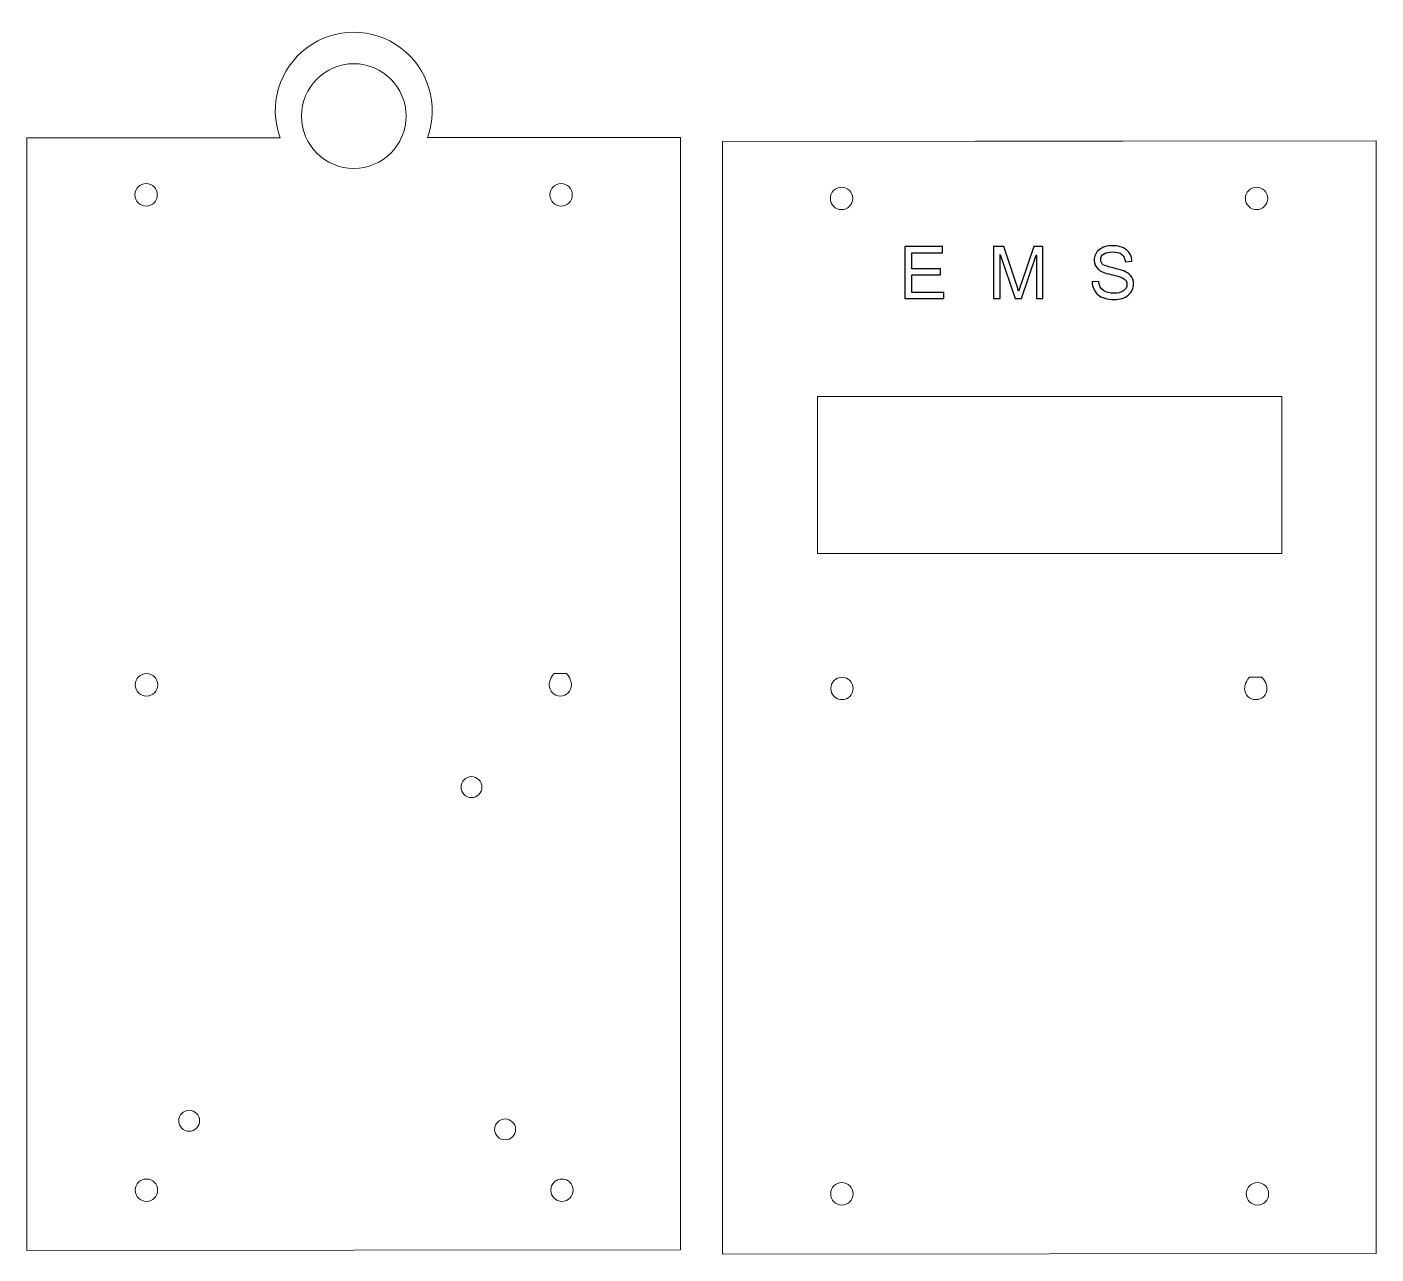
# Model space of a CAD drawing. Header units: inches. Extents: x -1.97 to 6.16, y -3.69 to 3.7.
import ezdxf

# ---------------------------------------------------------------- set-up
doc = ezdxf.new("R2010")
doc.units = ezdxf.units.IN
doc.header["$MEASUREMENT"] = 0
doc.layers.add('layer 1', color=7, linetype='Continuous')

msp = doc.modelspace()

# ---------------------------------------------------------------- linework, layer by layer
at = {"layer": 'layer 1', "lineweight": 9}
for points, knots in [([(0.4438, 3.0313), (0.5154, 3.2276), (0.4496, 3.4476), (0.282, 3.5723), (0.282, 3.5723), (0.1144, 3.697), (-0.1152, 3.6968), (-0.2826, 3.5718), (-0.2826, 3.5718), (-0.45, 3.4468), (-0.5155, 3.2267), (-0.4436, 3.0306)], [0, 0, 0, 0, 0.25, 0.25, 0.25, 0.25, 0.5, 0.5, 0.5, 0.5, 1, 1, 1, 1]), ([(0.315, 3.1609), (0.315, 3.3348), (0.1739, 3.4759), (0, 3.4759), (0, 3.4759), (-0.1739, 3.4759), (-0.315, 3.3348), (-0.315, 3.1609), (-0.315, 3.1609), (-0.315, 2.987), (-0.1739, 2.8459), (0, 2.8459), (0, 2.8459), (0.1739, 2.8459), (0.315, 2.9869), (0.315, 3.1609)], [0, 0, 0, 0, 0.2, 0.2, 0.2, 0.2, 0.4, 0.4, 0.4, 0.4, 0.6, 0.6, 0.6, 0.6, 1, 1, 1, 1]), ([(-0.4436, 3.0306), (-0.4436, 3.0306), (-1.9677, 3.0294), (-1.9677, 3.0294), (-1.9677, 3.0294), (-1.9677, 3.0294), (-1.9677, -3.6664), (-1.9677, -3.6664), (-1.9677, -3.6664), (-1.9677, -3.6664), (1.9677, -3.6632), (1.9677, -3.6632), (1.9677, -3.6632), (1.9677, -3.6632), (1.9677, 3.0325), (1.9677, 3.0325), (1.9677, 3.0325), (1.9677, 3.0325), (0.4438, 3.0313), (0.4438, 3.0313)], [0, 0, 0, 0, 0.166667, 0.166667, 0.166667, 0.166667, 0.333333, 0.333333, 0.333333, 0.333333, 0.5, 0.5, 0.5, 0.5, 0.666667, 0.666667, 0.666667, 0.666667, 1, 1, 1, 1]), ([(3.744, 3.009), (3.744, 3.009), (4.6314, 3.0097), (4.6314, 3.0097), (4.6314, 3.0097), (4.6314, 3.0097), (6.1553, 3.0109), (6.1553, 3.0109), (6.1553, 3.0109), (6.1553, 3.0109), (6.1553, -3.6848), (6.1553, -3.6848), (6.1553, -3.6848), (6.1553, -3.6848), (2.2199, -3.6879), (2.2199, -3.6879), (2.2199, -3.6879), (2.2199, -3.6879), (2.2199, 3.0078), (2.2199, 3.0078), (2.2199, 3.0078), (2.2199, 3.0078), (3.744, 3.009), (3.744, 3.009)], [0, 0, 0, 0, 0.142857, 0.142857, 0.142857, 0.142857, 0.285714, 0.285714, 0.285714, 0.285714, 0.428571, 0.428571, 0.428571, 0.428571, 0.571429, 0.571429, 0.571429, 0.571429, 0.714286, 0.714286, 0.714286, 0.714286, 1, 1, 1, 1]), ([(-1.2504, 2.7544), (-1.2877, 2.7544), (-1.3179, 2.7242), (-1.3179, 2.687), (-1.3179, 2.687), (-1.3179, 2.6498), (-1.2877, 2.6195), (-1.2504, 2.6195), (-1.2504, 2.6195), (-1.2132, 2.6195), (-1.183, 2.6498), (-1.183, 2.687), (-1.183, 2.687), (-1.183, 2.7242), (-1.2132, 2.7544), (-1.2504, 2.7544)], [0, 0, 0, 0, 0.2, 0.2, 0.2, 0.2, 0.4, 0.4, 0.4, 0.4, 0.6, 0.6, 0.6, 0.6, 1, 1, 1, 1]), ([(1.2486, 2.7544), (1.2113, 2.7544), (1.1811, 2.7242), (1.1811, 2.687), (1.1811, 2.687), (1.1811, 2.6498), (1.2113, 2.6195), (1.2486, 2.6195), (1.2486, 2.6195), (1.2858, 2.6195), (1.316, 2.6498), (1.316, 2.687), (1.316, 2.687), (1.316, 2.7242), (1.2858, 2.7544), (1.2486, 2.7544)], [0, 0, 0, 0, 0.2, 0.2, 0.2, 0.2, 0.4, 0.4, 0.4, 0.4, 0.6, 0.6, 0.6, 0.6, 1, 1, 1, 1]), ([(2.9372, 2.7329), (2.8999, 2.7329), (2.8697, 2.7027), (2.8697, 2.6654), (2.8697, 2.6654), (2.8697, 2.6282), (2.8999, 2.598), (2.9372, 2.598), (2.9372, 2.598), (2.9744, 2.598), (3.0046, 2.6282), (3.0046, 2.6654), (3.0046, 2.6654), (3.0046, 2.7027), (2.9744, 2.7329), (2.9372, 2.7329)], [0, 0, 0, 0, 0.2, 0.2, 0.2, 0.2, 0.4, 0.4, 0.4, 0.4, 0.6, 0.6, 0.6, 0.6, 1, 1, 1, 1]), ([(5.4362, 2.7329), (5.3989, 2.7329), (5.3687, 2.7027), (5.3687, 2.6654), (5.3687, 2.6654), (5.3687, 2.6282), (5.3989, 2.598), (5.4362, 2.598), (5.4362, 2.598), (5.4734, 2.598), (5.5036, 2.6282), (5.5036, 2.6654), (5.5036, 2.6654), (5.5036, 2.7027), (5.4734, 2.7329), (5.4362, 2.7329)], [0, 0, 0, 0, 0.2, 0.2, 0.2, 0.2, 0.4, 0.4, 0.4, 0.4, 0.6, 0.6, 0.6, 0.6, 1, 1, 1, 1]), ([(2.792, 1.4731), (2.792, 1.4731), (5.5873, 1.4731), (5.5873, 1.4731), (5.5873, 1.4731), (5.5873, 1.4731), (5.5873, 0.5282), (5.5873, 0.5282), (5.5873, 0.5282), (5.5873, 0.5282), (2.792, 0.5282), (2.792, 0.5282), (2.792, 0.5282), (2.792, 0.5282), (2.792, 1.4731), (2.792, 1.4731)], [0, 0, 0, 0, 0.2, 0.2, 0.2, 0.2, 0.4, 0.4, 0.4, 0.4, 0.6, 0.6, 0.6, 0.6, 1, 1, 1, 1]), ([(-1.2479, -0.1948), (-1.2852, -0.1948), (-1.3154, -0.225), (-1.3154, -0.2622), (-1.3154, -0.2622), (-1.3154, -0.2995), (-1.2852, -0.3297), (-1.2479, -0.3297), (-1.2479, -0.3297), (-1.2107, -0.3297), (-1.1805, -0.2995), (-1.1805, -0.2622), (-1.1805, -0.2622), (-1.1805, -0.225), (-1.2107, -0.1948), (-1.2479, -0.1948)], [0, 0, 0, 0, 0.2, 0.2, 0.2, 0.2, 0.4, 0.4, 0.4, 0.4, 0.6, 0.6, 0.6, 0.6, 1, 1, 1, 1]), ([(1.2438, -0.3297), (1.2065, -0.3297), (1.1763, -0.2995), (1.1763, -0.2622), (1.1763, -0.2622), (1.1763, -0.2622), (1.1763, -0.225), (1.2065, -0.1948), (1.2065, -0.1948), (1.2065, -0.1948), (1.281, -0.1948), (1.281, -0.1948), (1.281, -0.1948), (1.3112, -0.225), (1.3112, -0.2622), (1.3112, -0.2622), (1.3112, -0.2622), (1.3112, -0.2995), (1.281, -0.3297), (1.2438, -0.3297)], [0, 0, 0, 0, 0.166667, 0.166667, 0.166667, 0.166667, 0.333333, 0.333333, 0.333333, 0.333333, 0.5, 0.5, 0.5, 0.5, 0.666667, 0.666667, 0.666667, 0.666667, 1, 1, 1, 1]), ([(2.9397, -0.2164), (2.9024, -0.2164), (2.8722, -0.2466), (2.8722, -0.2838), (2.8722, -0.2838), (2.8722, -0.3211), (2.9024, -0.3513), (2.9397, -0.3513), (2.9397, -0.3513), (2.9769, -0.3513), (3.0071, -0.3211), (3.0071, -0.2838), (3.0071, -0.2838), (3.0071, -0.2466), (2.9769, -0.2164), (2.9397, -0.2164)], [0, 0, 0, 0, 0.2, 0.2, 0.2, 0.2, 0.4, 0.4, 0.4, 0.4, 0.6, 0.6, 0.6, 0.6, 1, 1, 1, 1]), ([(5.4314, -0.3513), (5.3941, -0.3513), (5.3639, -0.3211), (5.3639, -0.2838), (5.3639, -0.2838), (5.3639, -0.2838), (5.3639, -0.2466), (5.3941, -0.2164), (5.3941, -0.2164), (5.3941, -0.2164), (5.4686, -0.2164), (5.4686, -0.2164), (5.4686, -0.2164), (5.4988, -0.2466), (5.4988, -0.2838), (5.4988, -0.2838), (5.4988, -0.2838), (5.4988, -0.3211), (5.4686, -0.3513), (5.4314, -0.3513)], [0, 0, 0, 0, 0.166667, 0.166667, 0.166667, 0.166667, 0.333333, 0.333333, 0.333333, 0.333333, 0.5, 0.5, 0.5, 0.5, 0.666667, 0.666667, 0.666667, 0.666667, 1, 1, 1, 1]), ([(-1.2485, -3.2367), (-1.2858, -3.2367), (-1.3159, -3.2669), (-1.3159, -3.3042), (-1.3159, -3.3042), (-1.3159, -3.3414), (-1.2858, -3.3716), (-1.2485, -3.3716), (-1.2485, -3.3716), (-1.2113, -3.3716), (-1.1811, -3.3414), (-1.1811, -3.3042), (-1.1811, -3.3042), (-1.1811, -3.2669), (-1.2113, -3.2367), (-1.2485, -3.2367)], [0, 0, 0, 0, 0.2, 0.2, 0.2, 0.2, 0.4, 0.4, 0.4, 0.4, 0.6, 0.6, 0.6, 0.6, 1, 1, 1, 1]), ([(1.2538, -3.2367), (1.2165, -3.2367), (1.1863, -3.2669), (1.1863, -3.3042), (1.1863, -3.3042), (1.1863, -3.3414), (1.2165, -3.3716), (1.2538, -3.3716), (1.2538, -3.3716), (1.291, -3.3716), (1.3212, -3.3414), (1.3212, -3.3042), (1.3212, -3.3042), (1.3212, -3.2669), (1.291, -3.2367), (1.2538, -3.2367)], [0, 0, 0, 0, 0.2, 0.2, 0.2, 0.2, 0.4, 0.4, 0.4, 0.4, 0.6, 0.6, 0.6, 0.6, 1, 1, 1, 1]), ([(2.9391, -3.2583), (2.9018, -3.2583), (2.8716, -3.2885), (2.8716, -3.3257), (2.8716, -3.3257), (2.8716, -3.363), (2.9018, -3.3932), (2.9391, -3.3932), (2.9391, -3.3932), (2.9763, -3.3932), (3.0065, -3.363), (3.0065, -3.3257), (3.0065, -3.3257), (3.0065, -3.2885), (2.9763, -3.2583), (2.9391, -3.2583)], [0, 0, 0, 0, 0.2, 0.2, 0.2, 0.2, 0.4, 0.4, 0.4, 0.4, 0.6, 0.6, 0.6, 0.6, 1, 1, 1, 1]), ([(5.4414, -3.2583), (5.4041, -3.2583), (5.3739, -3.2885), (5.3739, -3.3257), (5.3739, -3.3257), (5.3739, -3.363), (5.4041, -3.3932), (5.4414, -3.3932), (5.4414, -3.3932), (5.4786, -3.3932), (5.5088, -3.363), (5.5088, -3.3257), (5.5088, -3.3257), (5.5088, -3.2885), (5.4786, -3.2583), (5.4414, -3.2583)], [0, 0, 0, 0, 0.2, 0.2, 0.2, 0.2, 0.4, 0.4, 0.4, 0.4, 0.6, 0.6, 0.6, 0.6, 1, 1, 1, 1])]:
    msp.add_open_spline(points, degree=3, knots=knots, dxfattribs=at)
at = {"layer": 'layer 1'}
for points, knots in [([(3.5525, 2.0621), (3.5525, 2.0621), (3.3186, 2.0621), (3.3186, 2.0621), (3.3186, 2.0621), (3.3186, 2.0621), (3.3186, 2.3753), (3.3186, 2.3753), (3.3186, 2.3753), (3.3186, 2.3753), (3.5452, 2.3753), (3.5452, 2.3753), (3.5452, 2.3753), (3.5452, 2.3753), (3.5452, 2.3381), (3.5452, 2.3381), (3.5452, 2.3381), (3.5452, 2.3381), (3.36, 2.3381), (3.36, 2.3381), (3.36, 2.3381), (3.36, 2.3381), (3.36, 2.2424), (3.36, 2.2424), (3.36, 2.2424), (3.36, 2.2424), (3.5333, 2.2424), (3.5333, 2.2424), (3.5333, 2.2424), (3.5333, 2.2424), (3.5333, 2.2053), (3.5333, 2.2053), (3.5333, 2.2053), (3.5333, 2.2053), (3.36, 2.2053), (3.36, 2.2053), (3.36, 2.2053), (3.36, 2.2053), (3.36, 2.0993), (3.36, 2.0993), (3.36, 2.0993), (3.36, 2.0993), (3.5525, 2.0993), (3.5525, 2.0993), (3.5525, 2.0993), (3.5525, 2.0993), (3.5525, 2.0621), (3.5525, 2.0621)], [0, 0, 0, 0, 0.076923, 0.076923, 0.076923, 0.076923, 0.153846, 0.153846, 0.153846, 0.153846, 0.230769, 0.230769, 0.230769, 0.230769, 0.307692, 0.307692, 0.307692, 0.307692, 0.384615, 0.384615, 0.384615, 0.384615, 0.461538, 0.461538, 0.461538, 0.461538, 0.538462, 0.538462, 0.538462, 0.538462, 0.615385, 0.615385, 0.615385, 0.615385, 0.692308, 0.692308, 0.692308, 0.692308, 0.769231, 0.769231, 0.769231, 0.769231, 0.846154, 0.846154, 0.846154, 0.846154, 1, 1, 1, 1]), ([(4.1499, 2.0621), (4.1499, 2.0621), (4.1106, 2.0621), (4.1106, 2.0621), (4.1106, 2.0621), (4.1106, 2.0621), (4.1106, 2.3243), (4.1106, 2.3243), (4.1106, 2.3243), (4.1106, 2.3243), (4.1098, 2.3243), (4.1098, 2.3243), (4.1098, 2.3243), (4.1098, 2.3243), (4.0196, 2.0621), (4.0196, 2.0621), (4.0196, 2.0621), (4.0196, 2.0621), (3.9825, 2.0621), (3.9825, 2.0621), (3.9825, 2.0621), (3.9825, 2.0621), (3.8928, 2.3285), (3.8928, 2.3285), (3.8928, 2.3285), (3.8928, 2.3285), (3.8915, 2.3285), (3.8915, 2.3285), (3.8915, 2.3285), (3.8915, 2.3285), (3.8915, 2.0621), (3.8915, 2.0621), (3.8915, 2.0621), (3.8915, 2.0621), (3.8522, 2.0621), (3.8522, 2.0621), (3.8522, 2.0621), (3.8522, 2.0621), (3.8522, 2.3753), (3.8522, 2.3753), (3.8522, 2.3753), (3.8522, 2.3753), (3.9141, 2.3753), (3.9141, 2.3753), (3.9141, 2.3753), (3.9141, 2.3753), (3.9882, 2.1536), (3.9882, 2.1536), (3.9882, 2.1536), (3.9965, 2.1289), (4.0013, 2.1135), (4.0026, 2.1072), (4.0026, 2.1072), (4.0026, 2.1072), (4.0034, 2.1072), (4.0034, 2.1072), (4.0034, 2.1072), (4.0072, 2.1193), (4.0128, 2.1361), (4.0201, 2.1574), (4.0201, 2.1574), (4.0201, 2.1574), (4.0948, 2.3753), (4.0948, 2.3753), (4.0948, 2.3753), (4.0948, 2.3753), (4.1499, 2.3753), (4.1499, 2.3753), (4.1499, 2.3753), (4.1499, 2.3753), (4.1499, 2.0621), (4.1499, 2.0621)], [0, 0, 0, 0, 0.052632, 0.052632, 0.052632, 0.052632, 0.105263, 0.105263, 0.105263, 0.105263, 0.157895, 0.157895, 0.157895, 0.157895, 0.210526, 0.210526, 0.210526, 0.210526, 0.263158, 0.263158, 0.263158, 0.263158, 0.315789, 0.315789, 0.315789, 0.315789, 0.368421, 0.368421, 0.368421, 0.368421, 0.421053, 0.421053, 0.421053, 0.421053, 0.473684, 0.473684, 0.473684, 0.473684, 0.526316, 0.526316, 0.526316, 0.526316, 0.578947, 0.578947, 0.578947, 0.578947, 0.631579, 0.631579, 0.631579, 0.631579, 0.684211, 0.684211, 0.684211, 0.684211, 0.736842, 0.736842, 0.736842, 0.736842, 0.789474, 0.789474, 0.789474, 0.789474, 0.842105, 0.842105, 0.842105, 0.842105, 0.894737, 0.894737, 0.894737, 0.894737, 1, 1, 1, 1]), ([(4.6459, 2.2834), (4.6442, 2.3034), (4.637, 2.3183), (4.6243, 2.3284), (4.6243, 2.3284), (4.6116, 2.3385), (4.5935, 2.3434), (4.5699, 2.3434), (4.5699, 2.3434), (4.5485, 2.3434), (4.5312, 2.3395), (4.5177, 2.3315), (4.5177, 2.3315), (4.5043, 2.3235), (4.4977, 2.3119), (4.4977, 2.2967), (4.4977, 2.2967), (4.4977, 2.2831), (4.5028, 2.2731), (4.5131, 2.2664), (4.5131, 2.2664), (4.5235, 2.2598), (4.5433, 2.2532), (4.5724, 2.2467), (4.5724, 2.2467), (4.5983, 2.241), (4.6194, 2.2352), (4.6358, 2.2292), (4.6358, 2.2292), (4.6523, 2.2232), (4.6662, 2.2139), (4.6779, 2.2013), (4.6779, 2.2013), (4.6896, 2.1887), (4.6954, 2.1718), (4.6954, 2.1506), (4.6954, 2.1506), (4.6954, 2.1237), (4.6847, 2.1013), (4.6633, 2.0835), (4.6633, 2.0835), (4.6419, 2.0657), (4.6139, 2.0568), (4.5795, 2.0568), (4.5795, 2.0568), (4.5355, 2.0568), (4.5025, 2.0667), (4.4807, 2.0863), (4.4807, 2.0863), (4.4588, 2.106), (4.4472, 2.1314), (4.446, 2.1628), (4.446, 2.1628), (4.446, 2.1628), (4.4853, 2.1662), (4.4853, 2.1662), (4.4853, 2.1662), (4.4871, 2.1411), (4.4968, 2.1229), (4.5143, 2.1114), (4.5143, 2.1114), (4.5318, 2.0999), (4.553, 2.0942), (4.5777, 2.0942), (4.5777, 2.0942), (4.601, 2.0942), (4.6197, 2.099), (4.634, 2.1085), (4.634, 2.1085), (4.6483, 2.1181), (4.6555, 2.131), (4.6555, 2.1474), (4.6555, 2.1474), (4.6555, 2.1644), (4.648, 2.1769), (4.6331, 2.1848), (4.6331, 2.1848), (4.6181, 2.1926), (4.5931, 2.2003), (4.5578, 2.208), (4.5578, 2.208), (4.5225, 2.2155), (4.4972, 2.2263), (4.4816, 2.24), (4.4816, 2.24), (4.4661, 2.2539), (4.4584, 2.2718), (4.4584, 2.2939), (4.4584, 2.2939), (4.4584, 2.3189), (4.4682, 2.3397), (4.4878, 2.356), (4.4878, 2.356), (4.5075, 2.3724), (4.5343, 2.3806), (4.5681, 2.3806), (4.5681, 2.3806), (4.6029, 2.3806), (4.6308, 2.3724), (4.652, 2.3562), (4.652, 2.3562), (4.6731, 2.3399), (4.6843, 2.3167), (4.6856, 2.2866), (4.6856, 2.2866), (4.6856, 2.2866), (4.6459, 2.2834), (4.6459, 2.2834)], [0, 0, 0, 0, 0.035714, 0.035714, 0.035714, 0.035714, 0.071429, 0.071429, 0.071429, 0.071429, 0.107143, 0.107143, 0.107143, 0.107143, 0.142857, 0.142857, 0.142857, 0.142857, 0.178571, 0.178571, 0.178571, 0.178571, 0.214286, 0.214286, 0.214286, 0.214286, 0.25, 0.25, 0.25, 0.25, 0.285714, 0.285714, 0.285714, 0.285714, 0.321429, 0.321429, 0.321429, 0.321429, 0.357143, 0.357143, 0.357143, 0.357143, 0.392857, 0.392857, 0.392857, 0.392857, 0.428571, 0.428571, 0.428571, 0.428571, 0.464286, 0.464286, 0.464286, 0.464286, 0.5, 0.5, 0.5, 0.5, 0.535714, 0.535714, 0.535714, 0.535714, 0.571429, 0.571429, 0.571429, 0.571429, 0.607143, 0.607143, 0.607143, 0.607143, 0.642857, 0.642857, 0.642857, 0.642857, 0.678571, 0.678571, 0.678571, 0.678571, 0.714286, 0.714286, 0.714286, 0.714286, 0.75, 0.75, 0.75, 0.75, 0.785714, 0.785714, 0.785714, 0.785714, 0.821429, 0.821429, 0.821429, 0.821429, 0.857143, 0.857143, 0.857143, 0.857143, 0.892857, 0.892857, 0.892857, 0.892857, 0.928571, 0.928571, 0.928571, 0.928571, 1, 1, 1, 1])]:
    msp.add_open_spline(points, degree=3, knots=knots, dxfattribs=at)
at = {"layer": 'layer 1', "lineweight": 15}
for points in [[(0.7717, -0.878), (0.7717, -0.8432), (0.7435, -0.815), (0.7087, -0.815), (0.7087, -0.815), (0.674, -0.815), (0.6458, -0.8432), (0.6458, -0.878), (0.6458, -0.878), (0.6458, -0.9128), (0.674, -0.941), (0.7087, -0.941), (0.7087, -0.941), (0.7435, -0.941), (0.7717, -0.9128), (0.7717, -0.878)], [(-0.9283, -2.8859), (-0.9283, -2.8511), (-0.9565, -2.8229), (-0.9913, -2.8229), (-0.9913, -2.8229), (-1.026, -2.8229), (-1.0542, -2.8511), (-1.0542, -2.8859), (-1.0542, -2.8859), (-1.0542, -2.9207), (-1.026, -2.9489), (-0.9913, -2.9489), (-0.9913, -2.9489), (-0.9565, -2.9489), (-0.9283, -2.9207), (-0.9283, -2.8859)], [(0.9744, -2.938), (0.9744, -2.9032), (0.9462, -2.875), (0.9114, -2.875), (0.9114, -2.875), (0.8766, -2.875), (0.8484, -2.9032), (0.8484, -2.938), (0.8484, -2.938), (0.8484, -2.9728), (0.8766, -3.001), (0.9114, -3.001), (0.9114, -3.001), (0.9462, -3.001), (0.9744, -2.9728), (0.9744, -2.938)]]:
    msp.add_open_spline(points, degree=3, knots=[0, 0, 0, 0, 0.2, 0.2, 0.2, 0.2, 0.4, 0.4, 0.4, 0.4, 0.6, 0.6, 0.6, 0.6, 1, 1, 1, 1], dxfattribs=at)

doc.saveas('drawing.dxf')
